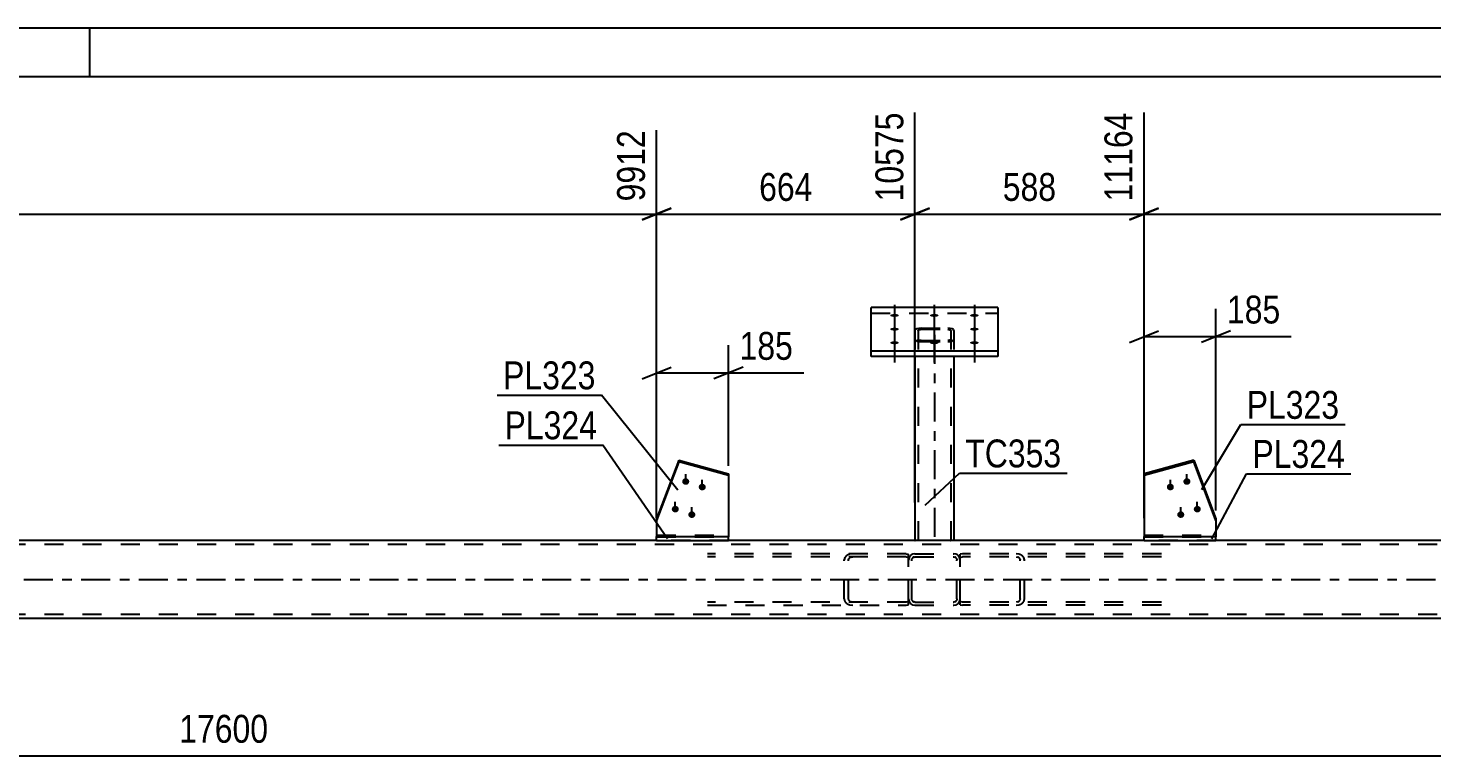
# Model space of a CAD drawing. Header units: millimetres. Extents: x -83 to 758, y -448 to 146.
# Drawn here: x 331.9 to 476.1, y 71.7 to 146.4 of the extents above; entities that cross this region are included whole.
import ezdxf

# ---------------------------------------------------------------- set-up
doc = ezdxf.new("R2010")
doc.units = ezdxf.units.MM
doc.linetypes.add('DXK_LINE_DOT2', pattern=[3.9198, 1.9599, -1.9599])
doc.linetypes.add('DXK_LINE_DOT3', pattern=[5.9187, 2.979, -0.9799, 0.9799, -0.9799])
doc.styles.add('Arial Narrow', font='ARIALN.TTF', dxfattribs={"height": 0.2})

# ---------------------------------------------------------------- blocks, each defined once
blk = doc.blocks.new('Unknown-761555509-1163')
at = {"color": 5, "linetype": 'Continuous'}
for p, q in [((758.25, 146.41), (-82.75, 146.41)), ((338.25, 141.41), (338.25, 146.41)), ((753.25, 141.41), (-77.75, 141.41))]:
    blk.add_line(p, q, dxfattribs=at)
blk = doc.blocks.new('Part-761555509-2579 - 2520')
at = {"color": 2, "linetype": 'Continuous'}
for p, q in [((398.74, 102.03), (396.47, 96.01)), ((398.74, 101.87), (396.47, 95.85)), ((398.74, 101.87), (398.74, 102.03)), ((398.74, 102.03), (403.86, 100.62)), ((403.86, 100.46), (398.74, 101.87)), ((403.86, 100.62), (403.86, 94.18)), ((396.47, 96.01), (396.47, 94.18))]:
    blk.add_line(p, q, dxfattribs=at)
at = {"color": 7, "linetype": 'DXK_LINE_DOT2'}
for p, q in [((396.47, 94.32), (403.86, 94.32)), ((396.47, 94.18), (396.47, 94.15)), ((396.47, 94.15), (396.47, 94.18)), ((396.47, 94.15), (403.86, 94.15)), ((403.86, 94.15), (403.86, 94.18)), ((403.86, 94.18), (403.86, 94.15))]:
    blk.add_line(p, q, dxfattribs=at)
blk = doc.blocks.new('Part-761555509-2548 - 2520')
at = {"color": 2, "linetype": 'Continuous'}
for p, q in [((451.66, 102.04), (446.54, 100.62)), ((451.66, 101.87), (446.54, 100.46)), ((451.66, 101.87), (451.66, 102.04)), ((451.66, 102.04), (453.93, 96.01)), ((453.93, 95.85), (451.66, 101.87)), ((446.54, 100.62), (446.54, 94.18)), ((453.93, 96.01), (453.93, 94.18))]:
    blk.add_line(p, q, dxfattribs=at)
at = {"color": 7, "linetype": 'DXK_LINE_DOT2'}
for p, q in [((446.54, 94.32), (453.93, 94.32)), ((446.54, 94.18), (446.54, 94.15)), ((446.54, 94.15), (446.54, 94.18)), ((446.54, 94.15), (453.93, 94.15)), ((453.93, 94.15), (453.93, 94.18)), ((453.93, 94.18), (453.93, 94.15))]:
    blk.add_line(p, q, dxfattribs=at)
blk = doc.blocks.new('Part-761555509-2682 - 2520')
at = {"color": 2, "linetype": 'Continuous'}
for p, q in [((396.47, 93.78), (213.75, 93.78)), ((423.02, 93.78), (403.86, 93.78)), ((446.54, 93.78), (427, 93.78)), ((636.49, 93.78), (453.93, 93.78)), ((704, 85.78), (0, 85.78))]:
    blk.add_line(p, q, dxfattribs=at)
at = {"color": 7, "linetype": 'DXK_LINE_DOT2'}
for p, q in [((403.86, 93.78), (396.47, 93.78)), ((427, 93.78), (423.02, 93.78)), ((453.93, 93.78), (446.54, 93.78)), ((704, 93.38), (0, 93.38)), ((704, 86.18), (0, 86.18))]:
    blk.add_line(p, q, dxfattribs=at)
at = {"color": 7, "linetype": 'DXK_LINE_DOT3'}
blk.add_line((0, 89.78), (704, 89.78), dxfattribs=at)
blk = doc.blocks.new('Part-761555509-2634 - 2520')
at = {"color": 7, "linetype": 'DXK_LINE_DOT2'}
for p, q in [((427.9, 92.42), (427.64, 92.38)), ((427.64, 87.17), (427.64, 92.38)), ((448.32, 92.42), (427.9, 92.42)), ((433.72, 92.37), (433.39, 92.42)), ((427.64, 92.03), (427.73, 92.07)), ((427.73, 92.07), (427.9, 92.1)), ((448.32, 92.1), (427.9, 92.1)), ((433.39, 92.1), (433.56, 92.07)), ((433.79, 91.9), (433.83, 91.78)), ((433.83, 87.78), (433.83, 91.78)), ((434.27, 91.78), (434.2, 92.02)), ((434.27, 87.78), (434.27, 91.78)), ((427.73, 87.48), (427.64, 87.52)), ((427.64, 87.17), (427.9, 87.14)), ((427.9, 87.46), (427.73, 87.48)), ((448.32, 87.46), (427.9, 87.46)), ((448.32, 87.14), (427.9, 87.14)), ((433.56, 87.48), (433.39, 87.46)), ((433.39, 87.14), (433.72, 87.18)), ((433.83, 87.78), (433.79, 87.65)), ((434.2, 87.53), (434.27, 87.78))]:
    blk.add_line(p, q, dxfattribs=at)
for centre, radius, start, end in [((433.52, 91.59), 0.802, 32.4104, 75.4453), ((433.46, 91.68), 0.401, 32.4104, 75.4453), ((433.46, 87.87), 0.401, 284.5547, 327.5896), ((433.52, 87.96), 0.802, 284.5547, 327.5896)]:
    blk.add_arc(centre, radius, start, end, dxfattribs=at)
blk = doc.blocks.new('Part-761555509-2574 - 2520')
at = {"color": 2, "linetype": 'Continuous'}
for p, q in [((396.47, 93.78), (396.47, 94.18)), ((396.47, 94.18), (403.86, 94.18)), ((396.47, 93.78), (403.86, 93.78)), ((403.86, 93.78), (403.86, 94.18))]:
    blk.add_line(p, q, dxfattribs=at)
blk = doc.blocks.new('Part-761555509-2593 - 2520')
at = {"color": 7, "linetype": 'DXK_LINE_DOT2'}
for p, q in [((423, 92.42), (422.76, 92.37)), ((423, 92.42), (427, 92.42)), ((427.25, 92.37), (427, 92.42)), ((422.41, 92.02), (422.36, 91.78)), ((422.36, 87.78), (422.36, 91.78)), ((422.68, 91.78), (422.7, 91.9)), ((422.68, 87.78), (422.68, 91.78)), ((422.88, 92.07), (423, 92.1)), ((423, 92.1), (427, 92.1)), ((427, 92.1), (427.12, 92.07)), ((427.3, 91.9), (427.32, 91.78)), ((427.32, 87.78), (427.32, 91.78)), ((427.64, 91.78), (427.59, 92.02)), ((427.64, 87.78), (427.64, 91.78)), ((422.36, 87.78), (422.41, 87.53)), ((422.7, 87.65), (422.68, 87.78)), ((422.76, 87.18), (423, 87.14)), ((423, 87.46), (422.88, 87.48)), ((423, 87.46), (427, 87.46)), ((423, 87.14), (427, 87.14)), ((427.12, 87.48), (427, 87.46)), ((427, 87.14), (427.25, 87.18)), ((427.32, 87.78), (427.3, 87.65)), ((427.59, 87.53), (427.64, 87.78))]:
    blk.add_line(p, q, dxfattribs=at)
for centre, radius, start, end in [((423, 91.78), 0.64, 112.5, 157.5), ((427, 91.78), 0.64, 22.5, 67.5), ((423, 91.78), 0.32, 112.5, 157.5), ((427, 91.78), 0.32, 22.5, 67.5), ((423, 87.78), 0.64, 202.5, 247.5), ((423, 87.78), 0.32, 202.5, 247.5), ((427, 87.78), 0.32, 292.5, 337.5), ((427, 87.78), 0.64, 292.5, 337.5)]:
    blk.add_arc(centre, radius, start, end, dxfattribs=at)
blk = doc.blocks.new('Part-761555509-2601 - 2520')
at = {"color": 2, "linetype": 'Continuous'}
for p, q in [((446.54, 93.78), (446.54, 94.18)), ((446.54, 94.18), (453.93, 94.18)), ((446.54, 93.78), (453.93, 93.78)), ((453.93, 93.78), (453.93, 94.18))]:
    blk.add_line(p, q, dxfattribs=at)
blk = doc.blocks.new('Part-761555509-2604 - 2520')
at = {"color": 2, "linetype": 'Continuous'}
for p, q in [((418.51, 112.67), (418.51, 117.72)), ((431.51, 117.72), (418.51, 117.72)), ((431.51, 117.72), (431.51, 112.67)), ((418.51, 113.27), (431.51, 113.27)), ((431.51, 112.67), (418.51, 112.67))]:
    blk.add_line(p, q, dxfattribs=at)
at = {"color": 7, "linetype": 'DXK_LINE_DOT2'}
blk.add_line((418.51, 117.12), (431.51, 117.12), dxfattribs=at)
blk = doc.blocks.new('Part-761555509-2613 - 2520')
at = {"color": 7, "linetype": 'DXK_LINE_DOT2'}
for p, q in [((422.1, 92.42), (401.68, 92.42)), ((416.61, 92.42), (416.28, 92.37)), ((422.1, 92.42), (422.36, 92.38)), ((422.36, 87.17), (422.36, 92.38)), ((422.1, 92.1), (401.68, 92.1)), ((415.8, 92.02), (415.73, 91.78)), ((415.73, 87.78), (415.73, 91.78)), ((416.17, 91.78), (416.21, 91.9)), ((416.17, 87.78), (416.17, 91.78)), ((416.44, 92.07), (416.61, 92.1)), ((422.1, 92.1), (422.27, 92.07)), ((422.27, 92.07), (422.36, 92.03)), ((422.1, 87.46), (401.68, 87.46)), ((401.68, 87.14), (422.1, 87.14)), ((415.73, 87.78), (415.8, 87.53)), ((416.21, 87.65), (416.17, 87.78)), ((416.28, 87.18), (416.61, 87.14)), ((416.61, 87.46), (416.44, 87.48)), ((422.27, 87.48), (422.1, 87.46)), ((422.1, 87.14), (422.36, 87.17)), ((422.36, 87.52), (422.27, 87.48))]:
    blk.add_line(p, q, dxfattribs=at)
for centre, radius, start, end in [((416.48, 91.59), 0.802, 104.5546, 147.5894), ((416.54, 91.68), 0.401, 104.5546, 147.5894), ((416.48, 87.96), 0.802, 212.4106, 255.4454), ((416.54, 87.87), 0.401, 212.4106, 255.4454)]:
    blk.add_arc(centre, radius, start, end, dxfattribs=at)
blk = doc.blocks.new('Part-761555509-2623 - 2520')
at = {"color": 7, "linetype": 'DXK_LINE_DOT2'}
for p, q in [((423.06, 115.44), (423.01, 115.36)), ((423.2, 115.51), (423.06, 115.44)), ((423.41, 115.56), (423.2, 115.51)), ((423.33, 115.36), (423.35, 115.4)), ((423.35, 115.4), (423.42, 115.43)), ((423.65, 115.58), (423.41, 115.56)), ((423.42, 115.43), (423.53, 115.46)), ((423.53, 115.46), (423.65, 115.47)), ((423.65, 115.58), (426.37, 115.58)), ((423.65, 115.47), (426.37, 115.47)), ((426.61, 115.56), (426.37, 115.58)), ((426.37, 115.47), (426.49, 115.46)), ((426.49, 115.46), (426.6, 115.43)), ((426.6, 115.43), (426.67, 115.4)), ((426.82, 115.51), (426.61, 115.56)), ((426.67, 115.4), (426.69, 115.36)), ((426.96, 115.44), (426.82, 115.51)), ((427.01, 115.36), (426.96, 115.44)), ((423.01, 115.36), (423.01, 112.67)), ((423.01, 114.43), (423.06, 114.34)), ((423.06, 114.34), (423.2, 114.27)), ((423.2, 114.27), (423.41, 114.22)), ((423.33, 115.36), (423.33, 93.78)), ((423.35, 114.39), (423.33, 114.43)), ((423.42, 114.35), (423.35, 114.39)), ((423.41, 114.22), (423.65, 114.21)), ((423.53, 114.33), (423.42, 114.35)), ((423.65, 114.32), (423.53, 114.33)), ((423.65, 114.32), (426.37, 114.32)), ((423.65, 114.21), (426.37, 114.21)), ((426.49, 114.33), (426.37, 114.32)), ((426.37, 114.21), (426.61, 114.22)), ((426.6, 114.35), (426.49, 114.33)), ((426.67, 114.39), (426.6, 114.35)), ((426.61, 114.22), (426.82, 114.27)), ((426.69, 114.43), (426.67, 114.39)), ((426.69, 115.36), (426.69, 93.78)), ((426.82, 114.27), (426.96, 114.34)), ((426.96, 114.34), (427.01, 114.43)), ((427.01, 115.36), (427.01, 112.67)), ((423.02, 93.78), (423.01, 93.78)), ((423.01, 93.78), (423.02, 93.78)), ((426.67, 93.78), (426.69, 93.78)), ((427.01, 93.78), (427, 93.78)), ((427, 93.78), (427.01, 93.78))]:
    blk.add_line(p, q, dxfattribs=at)
at = {"color": 7, "linetype": 'DXK_LINE_DOT3'}
blk.add_line((425.01, 114.89), (425.01, 93.78), dxfattribs=at)
at = {"color": 2, "linetype": 'Continuous'}
for p, q in [((423.01, 112.67), (423.01, 93.78)), ((427.01, 112.67), (427.01, 93.78)), ((426.96, 93.78), (423.02, 93.78)), ((427, 93.78), (426.96, 93.78))]:
    blk.add_line(p, q, dxfattribs=at)
blk = doc.blocks.new('Bolt-761555509-2739 - 2520')
at = {"linetype": 'Continuous'}
for points in [[(420.91, 116.75), (420.82, 116.75), (420.73, 116.76), (420.65, 116.77), (420.58, 116.8), (420.53, 116.82), (420.49, 116.85), (420.47, 116.88), (420.47, 116.91), (420.49, 116.94), (420.53, 116.97), (420.58, 117), (420.65, 117.02), (420.73, 117.03), (420.82, 117.04), (420.91, 117.05), (421, 117.04), (421.09, 117.03), (421.17, 117.02), (421.24, 117), (421.29, 116.97), (421.33, 116.94), (421.35, 116.91), (421.35, 116.88), (421.33, 116.85), (421.29, 116.82), (421.24, 116.8), (421.17, 116.77), (421.09, 116.76), (421, 116.75)], [(424.99, 116.75), (424.9, 116.75), (424.81, 116.76), (424.73, 116.77), (424.66, 116.8), (424.61, 116.82), (424.57, 116.85), (424.55, 116.88), (424.55, 116.91), (424.57, 116.94), (424.61, 116.97), (424.66, 117), (424.73, 117.02), (424.81, 117.03), (424.9, 117.04), (424.99, 117.05), (425.08, 117.04), (425.17, 117.03), (425.25, 117.02), (425.32, 117), (425.37, 116.97), (425.41, 116.94), (425.43, 116.91), (425.43, 116.88), (425.41, 116.85), (425.37, 116.82), (425.32, 116.8), (425.25, 116.77), (425.17, 116.76), (425.08, 116.75)], [(429.11, 116.75), (429.02, 116.75), (428.93, 116.76), (428.85, 116.77), (428.78, 116.8), (428.73, 116.82), (428.69, 116.85), (428.67, 116.88), (428.67, 116.91), (428.69, 116.94), (428.73, 116.97), (428.78, 117), (428.85, 117.02), (428.93, 117.03), (429.02, 117.04), (429.11, 117.05), (429.2, 117.04), (429.29, 117.03), (429.37, 117.02), (429.44, 117), (429.49, 116.97), (429.53, 116.94), (429.55, 116.91), (429.55, 116.88), (429.53, 116.85), (429.49, 116.82), (429.44, 116.8), (429.37, 116.77), (429.29, 116.76), (429.2, 116.75)], [(420.91, 115.34), (420.82, 115.34), (420.73, 115.35), (420.65, 115.36), (420.58, 115.39), (420.53, 115.41), (420.49, 115.44), (420.47, 115.47), (420.47, 115.5), (420.49, 115.53), (420.53, 115.56), (420.58, 115.59), (420.65, 115.61), (420.73, 115.62), (420.82, 115.63), (420.91, 115.64), (421, 115.63), (421.09, 115.62), (421.17, 115.61), (421.24, 115.59), (421.29, 115.56), (421.33, 115.53), (421.35, 115.5), (421.35, 115.47), (421.33, 115.44), (421.29, 115.41), (421.24, 115.39), (421.17, 115.36), (421.09, 115.35), (421, 115.34)], [(429.11, 115.34), (429.02, 115.34), (428.93, 115.35), (428.85, 115.36), (428.78, 115.39), (428.73, 115.41), (428.69, 115.44), (428.67, 115.47), (428.67, 115.5), (428.69, 115.53), (428.73, 115.56), (428.78, 115.59), (428.85, 115.61), (428.93, 115.62), (429.02, 115.63), (429.11, 115.64), (429.2, 115.63), (429.29, 115.62), (429.37, 115.61), (429.44, 115.59), (429.49, 115.56), (429.53, 115.53), (429.55, 115.5), (429.55, 115.47), (429.53, 115.44), (429.49, 115.41), (429.44, 115.39), (429.37, 115.36), (429.29, 115.35), (429.2, 115.34)], [(420.91, 113.94), (420.82, 113.94), (420.73, 113.95), (420.65, 113.97), (420.58, 113.99), (420.53, 114.02), (420.49, 114.04), (420.47, 114.08), (420.47, 114.11), (420.49, 114.14), (420.53, 114.17), (420.58, 114.19), (420.65, 114.21), (420.73, 114.23), (420.82, 114.24), (420.91, 114.24), (421, 114.24), (421.09, 114.23), (421.17, 114.21), (421.24, 114.19), (421.29, 114.17), (421.33, 114.14), (421.35, 114.11), (421.35, 114.08), (421.33, 114.04), (421.29, 114.02), (421.24, 113.99), (421.17, 113.97), (421.09, 113.95), (421, 113.94)], [(424.99, 113.94), (424.9, 113.94), (424.81, 113.95), (424.73, 113.97), (424.66, 113.99), (424.61, 114.02), (424.57, 114.04), (424.55, 114.08), (424.55, 114.11), (424.57, 114.14), (424.61, 114.17), (424.66, 114.19), (424.73, 114.21), (424.81, 114.23), (424.9, 114.24), (424.99, 114.24), (425.08, 114.24), (425.17, 114.23), (425.25, 114.21), (425.32, 114.19), (425.37, 114.17), (425.41, 114.14), (425.43, 114.11), (425.43, 114.08), (425.41, 114.04), (425.37, 114.02), (425.32, 113.99), (425.25, 113.97), (425.17, 113.95), (425.08, 113.94)], [(429.11, 113.94), (429.02, 113.94), (428.93, 113.95), (428.85, 113.97), (428.78, 113.99), (428.73, 114.02), (428.69, 114.04), (428.67, 114.08), (428.67, 114.11), (428.69, 114.14), (428.73, 114.17), (428.78, 114.19), (428.85, 114.21), (428.93, 114.23), (429.02, 114.24), (429.11, 114.24), (429.2, 114.24), (429.29, 114.23), (429.37, 114.21), (429.44, 114.19), (429.49, 114.17), (429.53, 114.14), (429.55, 114.11), (429.55, 114.08), (429.53, 114.04), (429.49, 114.02), (429.44, 113.99), (429.37, 113.97), (429.29, 113.95), (429.2, 113.94)]]:
    blk.add_hatch(color=1, dxfattribs=at).paths.add_polyline_path(points)
at = {"color": 1, "linetype": 'Continuous'}
for p, q in [((420.91, 117.99), (420.91, 114.87)), ((424.99, 117.99), (424.99, 114.87)), ((429.11, 117.99), (429.11, 114.87)), ((420.91, 116.58), (420.91, 113.46)), ((429.11, 116.58), (429.11, 113.46)), ((420.91, 115.18), (420.91, 112.06)), ((424.99, 115.18), (424.99, 112.06)), ((429.11, 115.18), (429.11, 112.06))]:
    blk.add_line(p, q, dxfattribs=at)
blk = doc.blocks.new('Bolt-761555509-2751 - 2520')
at = {"linetype": 'Continuous'}
for points in [[(449.25, 99.61), (449.32, 99.6), (449.39, 99.58), (449.46, 99.55), (449.51, 99.5), (449.56, 99.44), (449.59, 99.38), (449.6, 99.31), (449.6, 99.24), (449.59, 99.17), (449.56, 99.1), (449.51, 99.05), (449.46, 99), (449.39, 98.96), (449.32, 98.94), (449.25, 98.93), (449.17, 98.94), (449.1, 98.96), (449.03, 99), (448.98, 99.05), (448.93, 99.1), (448.9, 99.17), (448.89, 99.24), (448.89, 99.31), (448.9, 99.38), (448.93, 99.44), (448.98, 99.5), (449.03, 99.55), (449.1, 99.58), (449.17, 99.6)], [(450.94, 100.18), (451.02, 100.17), (451.09, 100.15), (451.15, 100.11), (451.21, 100.06), (451.25, 100.01), (451.29, 99.94), (451.3, 99.87), (451.3, 99.8), (451.29, 99.73), (451.25, 99.67), (451.21, 99.61), (451.15, 99.56), (451.09, 99.53), (451.02, 99.51), (450.94, 99.5), (450.87, 99.51), (450.8, 99.53), (450.73, 99.56), (450.68, 99.61), (450.63, 99.67), (450.6, 99.73), (450.58, 99.8), (450.58, 99.87), (450.6, 99.94), (450.63, 100.01), (450.68, 100.06), (450.73, 100.11), (450.8, 100.15), (450.87, 100.17)], [(450.32, 96.78), (450.39, 96.77), (450.46, 96.75), (450.53, 96.71), (450.58, 96.66), (450.63, 96.61), (450.66, 96.54), (450.67, 96.47), (450.67, 96.4), (450.66, 96.33), (450.63, 96.27), (450.58, 96.21), (450.53, 96.16), (450.46, 96.13), (450.39, 96.11), (450.32, 96.1), (450.24, 96.11), (450.17, 96.13), (450.1, 96.16), (450.05, 96.21), (450, 96.27), (449.97, 96.33), (449.96, 96.4), (449.96, 96.47), (449.97, 96.54), (450, 96.61), (450.05, 96.66), (450.1, 96.71), (450.17, 96.75), (450.24, 96.77)], [(452.01, 97.34), (452.09, 97.33), (452.16, 97.31), (452.22, 97.28), (452.28, 97.23), (452.32, 97.17), (452.36, 97.11), (452.37, 97.04), (452.37, 96.97), (452.36, 96.9), (452.32, 96.83), (452.28, 96.78), (452.22, 96.73), (452.16, 96.69), (452.09, 96.67), (452.01, 96.66), (451.94, 96.67), (451.87, 96.69), (451.8, 96.73), (451.75, 96.78), (451.7, 96.83), (451.67, 96.9), (451.65, 96.97), (451.65, 97.04), (451.67, 97.11), (451.7, 97.17), (451.75, 97.23), (451.8, 97.28), (451.87, 97.31), (451.94, 97.33)]]:
    blk.add_hatch(color=1, dxfattribs=at).paths.add_polyline_path(points)
at = {"color": 1, "linetype": 'Continuous'}
for p, q in [((449.25, 99), (449.25, 100.02)), ((450.94, 99.56), (450.94, 100.59)), ((450.32, 96.16), (450.32, 97.19)), ((452.01, 96.73), (452.01, 97.76))]:
    blk.add_line(p, q, dxfattribs=at)
blk = doc.blocks.new('Bolt-761555509-2754 - 2520')
at = {"linetype": 'Continuous'}
for points in [[(399.46, 100.18), (399.53, 100.17), (399.6, 100.15), (399.67, 100.11), (399.72, 100.06), (399.77, 100.01), (399.8, 99.94), (399.82, 99.87), (399.82, 99.8), (399.8, 99.73), (399.77, 99.67), (399.72, 99.61), (399.67, 99.56), (399.6, 99.53), (399.53, 99.51), (399.46, 99.5), (399.38, 99.51), (399.31, 99.53), (399.25, 99.56), (399.19, 99.61), (399.15, 99.67), (399.11, 99.73), (399.1, 99.8), (399.1, 99.87), (399.11, 99.94), (399.15, 100.01), (399.19, 100.06), (399.25, 100.11), (399.31, 100.15), (399.38, 100.17)], [(401.15, 99.61), (401.23, 99.6), (401.3, 99.58), (401.37, 99.55), (401.42, 99.5), (401.47, 99.44), (401.5, 99.38), (401.51, 99.31), (401.51, 99.24), (401.5, 99.17), (401.47, 99.1), (401.42, 99.05), (401.37, 99), (401.3, 98.96), (401.23, 98.94), (401.15, 98.93), (401.08, 98.94), (401.01, 98.96), (400.94, 99), (400.89, 99.05), (400.84, 99.1), (400.81, 99.17), (400.8, 99.24), (400.8, 99.31), (400.81, 99.38), (400.84, 99.44), (400.89, 99.5), (400.94, 99.55), (401.01, 99.58), (401.08, 99.6)], [(398.39, 97.34), (398.46, 97.33), (398.53, 97.31), (398.6, 97.28), (398.66, 97.23), (398.7, 97.17), (398.73, 97.11), (398.75, 97.04), (398.75, 96.97), (398.73, 96.9), (398.7, 96.83), (398.66, 96.78), (398.6, 96.73), (398.53, 96.69), (398.46, 96.67), (398.39, 96.66), (398.31, 96.67), (398.24, 96.69), (398.18, 96.73), (398.12, 96.78), (398.08, 96.83), (398.05, 96.9), (398.03, 96.97), (398.03, 97.04), (398.05, 97.11), (398.08, 97.17), (398.12, 97.23), (398.18, 97.28), (398.24, 97.31), (398.31, 97.33)], [(400.08, 96.78), (400.16, 96.77), (400.23, 96.75), (400.3, 96.71), (400.35, 96.66), (400.4, 96.61), (400.43, 96.54), (400.44, 96.47), (400.44, 96.4), (400.43, 96.33), (400.4, 96.27), (400.35, 96.21), (400.3, 96.16), (400.23, 96.13), (400.16, 96.11), (400.08, 96.1), (400.01, 96.11), (399.94, 96.13), (399.87, 96.16), (399.82, 96.21), (399.77, 96.27), (399.74, 96.33), (399.73, 96.4), (399.73, 96.47), (399.74, 96.54), (399.77, 96.61), (399.82, 96.66), (399.87, 96.71), (399.94, 96.75), (400.01, 96.77)]]:
    blk.add_hatch(color=1, dxfattribs=at).paths.add_polyline_path(points)
at = {"color": 1, "linetype": 'Continuous'}
for p, q in [((399.46, 99.56), (399.46, 100.59)), ((401.15, 99), (401.15, 100.02)), ((398.39, 96.73), (398.39, 97.75)), ((400.08, 96.16), (400.08, 97.19))]:
    blk.add_line(p, q, dxfattribs=at)
blk = doc.blocks.new('StraightDimension-761555509-5901 - 2520')
at = {"color": 7, "linetype": 'Continuous'}
for p, q in [((396.47, 96.09), (396.47, 135.93)), ((206.36, 127.31), (396.47, 127.31)), ((394.97, 126.71), (397.97, 127.91))]:
    blk.add_line(p, q, dxfattribs=at)
at = {"color": 0, "linetype": 'Continuous'}
blk.add_wipeout([(395.87, 136.53), (391.67, 136.53), (391.67, 128.01), (395.87, 128.01)], dxfattribs=at)
at = {"color": 3, "linetype": 'Continuous', "style": 'Arial Narrow'}
blk.add_text('9912', height=2.863, rotation=90.0002, dxfattribs=at).set_placement((395.27, 128.61))
blk = doc.blocks.new('StraightDimension-761555509-2772 - 2520')
at = {"color": 7, "linetype": 'Continuous'}
for p, q in [((446.54, 101.54), (446.54, 117.57)), ((453.93, 96.85), (453.93, 117.57)), ((445.04, 114.12), (448.04, 115.32)), ((446.54, 114.72), (453.93, 114.72)), ((455.43, 115.32), (452.43, 114.12)), ((453.93, 114.72), (461.67, 114.72)), ((453.93, 114.72), (461.67, 114.72))]:
    blk.add_line(p, q, dxfattribs=at)
at = {"color": 0}
blk.add_wipeout([(461.14, 115.47), (461.14, 119.67), (454.46, 119.67), (454.46, 115.47)], dxfattribs=at)
at = {"color": 3, "style": 'Arial Narrow'}
blk.add_text('185', height=2.863, dxfattribs=at).set_placement((455.06, 116.07))
blk = doc.blocks.new('StraightDimension-761555509-2777 - 2520')
at = {"color": 7, "linetype": 'Continuous'}
for p, q in [((396.47, 96.85), (396.47, 113.84)), ((403.86, 101.46), (403.86, 113.84)), ((394.97, 110.39), (397.97, 111.59)), ((405.36, 111.59), (402.36, 110.39)), ((396.47, 110.99), (403.86, 110.99)), ((403.86, 110.99), (411.6, 110.99)), ((403.86, 110.99), (411.6, 110.99))]:
    blk.add_line(p, q, dxfattribs=at)
at = {"color": 0}
blk.add_wipeout([(411.07, 111.74), (411.07, 115.94), (404.39, 115.94), (404.39, 111.74)], dxfattribs=at)
at = {"color": 3, "style": 'Arial Narrow'}
blk.add_text('185', height=2.863, dxfattribs=at).set_placement((404.99, 112.34))
blk = doc.blocks.new('StraightDimension-761555509-5898 - 2520')
at = {"color": 7, "linetype": 'Continuous'}
for p, q in [((446.54, 96.09), (446.54, 137.75)), ((448.04, 127.91), (445.04, 126.71)), ((446.54, 127.31), (636.49, 127.31))]:
    blk.add_line(p, q, dxfattribs=at)
blk = doc.blocks.new('StraightDimension-761555509-5899 - 2520')
at = {"color": 7, "linetype": 'Continuous'}
for p, q in [((423.01, 97.67), (423.01, 137.75)), ((446.54, 96.09), (446.54, 137.75)), ((424.51, 127.91), (421.51, 126.71)), ((423.01, 127.31), (446.54, 127.31)), ((445.04, 126.71), (448.04, 127.91))]:
    blk.add_line(p, q, dxfattribs=at)
at = {"color": 0}
blk.add_wipeout([(438.12, 128.06), (438.12, 132.26), (431.43, 132.26), (431.43, 128.06)], dxfattribs=at)
at = {"color": 3, "style": 'Arial Narrow'}
blk.add_text('588', height=2.863, dxfattribs=at).set_placement((432.03, 128.66))
at = {"color": 0, "linetype": 'Continuous'}
blk.add_wipeout([(445.94, 138.35), (441.74, 138.35), (441.74, 128.01), (445.94, 128.01)], dxfattribs=at)
at = {"color": 3, "linetype": 'Continuous', "style": 'Arial Narrow'}
blk.add_text('11164', height=2.863, rotation=90.0002, dxfattribs=at).set_placement((445.34, 128.61))
blk = doc.blocks.new('StraightDimension-761555509-5900 - 2520')
at = {"color": 7, "linetype": 'Continuous'}
for p, q in [((423.01, 97.67), (423.01, 137.75)), ((396.47, 96.09), (396.47, 135.93)), ((397.97, 127.91), (394.97, 126.71)), ((396.47, 127.31), (423.01, 127.31)), ((421.51, 126.71), (424.51, 127.91))]:
    blk.add_line(p, q, dxfattribs=at)
at = {"color": 0}
blk.add_wipeout([(413.08, 128.06), (413.08, 132.26), (406.4, 132.26), (406.4, 128.06)], dxfattribs=at)
at = {"color": 3, "style": 'Arial Narrow'}
blk.add_text('664', height=2.863, dxfattribs=at).set_placement((407, 128.66))
at = {"color": 0, "linetype": 'Continuous'}
blk.add_wipeout([(422.41, 138.35), (418.21, 138.35), (418.21, 128.01), (422.41, 128.01)], dxfattribs=at)
at = {"color": 3, "linetype": 'Continuous', "style": 'Arial Narrow'}
blk.add_text('10575', height=2.863, rotation=90.0002, dxfattribs=at).set_placement((421.81, 128.61))
blk = doc.blocks.new('StraightDimension-761555509-7930 - 2520')
at = {"color": 7, "linetype": 'Continuous'}
blk.add_line((0, 71.66), (704, 71.66), dxfattribs=at)
at = {"color": 0}
blk.add_wipeout([(357.17, 72.41), (357.17, 76.61), (346.83, 76.61), (346.83, 72.41)], dxfattribs=at)
at = {"color": 3, "style": 'Arial Narrow'}
blk.add_text('17600', height=2.863, dxfattribs=at).set_placement((347.43, 73.01))
blk = doc.blocks.new('Mark-761555509-2544 - 2520')
at = {"color": 0}
blk.add_wipeout([(466.6, 106.28), (466.6, 109.28), (457.09, 109.28), (457.09, 106.28)], dxfattribs=at)
blk.add_wipeout([(466.6, 106.28), (466.6, 109.28), (457.09, 109.28), (457.09, 106.28)], dxfattribs=at)
at = {"color": 30, "linetype": 'Continuous'}
for p, q in [((452.47, 99.03), (456.49, 105.68)), ((456.49, 105.68), (467.2, 105.68))]:
    blk.add_line(p, q, dxfattribs=at)
at = {"color": 3, "style": 'Arial Narrow'}
blk.add_text('PL323', height=2.863, dxfattribs=at).set_placement((457.09, 106.28))
blk = doc.blocks.new('Mark-761555509-2570 - 2520')
at = {"color": 0}
blk.add_wipeout([(390.35, 104.18), (390.35, 107.18), (380.85, 107.18), (380.85, 104.18)], dxfattribs=at)
blk.add_wipeout([(390.35, 104.18), (390.35, 107.18), (380.85, 107.18), (380.85, 104.18)], dxfattribs=at)
at = {"color": 30, "linetype": 'Continuous'}
for p in [(380.25, 103.58), (397.59, 93.94)]:
    blk.add_line(p, (390.95, 103.58), dxfattribs=at)
at = {"color": 3, "style": 'Arial Narrow'}
blk.add_text('PL324', height=2.863, dxfattribs=at).set_placement((380.85, 104.18))
blk = doc.blocks.new('Mark-761555509-2575 - 2520')
at = {"color": 0}
blk.add_wipeout([(390.2, 109.31), (390.2, 112.31), (380.7, 112.31), (380.7, 109.31)], dxfattribs=at)
blk.add_wipeout([(390.2, 109.31), (390.2, 112.31), (380.7, 112.31), (380.7, 109.31)], dxfattribs=at)
at = {"color": 30, "linetype": 'Continuous'}
for p in [(380.1, 108.71), (398.64, 98.96)]:
    blk.add_line(p, (390.8, 108.71), dxfattribs=at)
at = {"color": 3, "style": 'Arial Narrow'}
blk.add_text('PL323', height=2.863, dxfattribs=at).set_placement((380.7, 109.31))
blk = doc.blocks.new('Mark-761555509-2597 - 2520')
at = {"color": 0}
blk.add_wipeout([(467.18, 101.24), (467.18, 104.24), (457.68, 104.24), (457.68, 101.24)], dxfattribs=at)
blk.add_wipeout([(467.18, 101.24), (467.18, 104.24), (457.68, 104.24), (457.68, 101.24)], dxfattribs=at)
at = {"color": 30, "linetype": 'Continuous'}
for p, q in [((453.51, 93.95), (457.08, 100.64)), ((457.08, 100.64), (467.78, 100.64))]:
    blk.add_line(p, q, dxfattribs=at)
at = {"color": 3, "style": 'Arial Narrow'}
blk.add_text('PL324', height=2.863, dxfattribs=at).set_placement((457.68, 101.24))
blk = doc.blocks.new('Mark-761555509-2619 - 2520')
at = {"color": 0}
blk.add_wipeout([(438.04, 101.29), (438.04, 104.29), (428.18, 104.29), (428.18, 101.29)], dxfattribs=at)
blk.add_wipeout([(438.04, 101.29), (438.04, 104.29), (428.18, 104.29), (428.18, 101.29)], dxfattribs=at)
at = {"color": 30, "linetype": 'Continuous'}
for p, q in [((424.06, 97.41), (427.58, 100.69)), ((427.58, 100.69), (438.64, 100.69))]:
    blk.add_line(p, q, dxfattribs=at)
at = {"color": 3, "style": 'Arial Narrow'}
blk.add_text('TC353', height=2.863, dxfattribs=at).set_placement((428.18, 101.29))

msp = doc.modelspace()

# ---------------------------------------------------------------- block references
for name in ['Unknown-761555509-1163', 'Part-761555509-2604 - 2520', 'Bolt-761555509-2739 - 2520', 'Part-761555509-2623 - 2520', 'Part-761555509-2579 - 2520', 'Part-761555509-2548 - 2520', 'Bolt-761555509-2754 - 2520', 'Bolt-761555509-2751 - 2520', 'Part-761555509-2682 - 2520', 'Part-761555509-2574 - 2520', 'Part-761555509-2601 - 2520', 'Part-761555509-2613 - 2520', 'Part-761555509-2593 - 2520', 'Part-761555509-2634 - 2520']:
    msp.add_blockref(name, (0, 0))

# ---------------------------------------------------------------- next in the draw order: block references
for name in ['StraightDimension-761555509-5901 - 2520', 'StraightDimension-761555509-2772 - 2520', 'StraightDimension-761555509-7930 - 2520']:
    msp.add_blockref(name, (0, 0))

# ---------------------------------------------------------------- next in the draw order: block references
for name in ['StraightDimension-761555509-5898 - 2520', 'StraightDimension-761555509-2777 - 2520']:
    msp.add_blockref(name, (0, 0))

# ---------------------------------------------------------------- next in the draw order: block references
for name in ['StraightDimension-761555509-5899 - 2520', 'Mark-761555509-2544 - 2520']:
    msp.add_blockref(name, (0, 0))

# ---------------------------------------------------------------- next in the draw order: block references
for name in ['StraightDimension-761555509-5900 - 2520', 'Mark-761555509-2597 - 2520']:
    msp.add_blockref(name, (0, 0))

# ---------------------------------------------------------------- next in the draw order: block references
for name in ['Mark-761555509-2570 - 2520', 'Mark-761555509-2619 - 2520']:
    msp.add_blockref(name, (0, 0))

# ---------------------------------------------------------------- next in the draw order: block references
msp.add_blockref('Mark-761555509-2575 - 2520', (0, 0))

doc.saveas('drawing.dxf')
